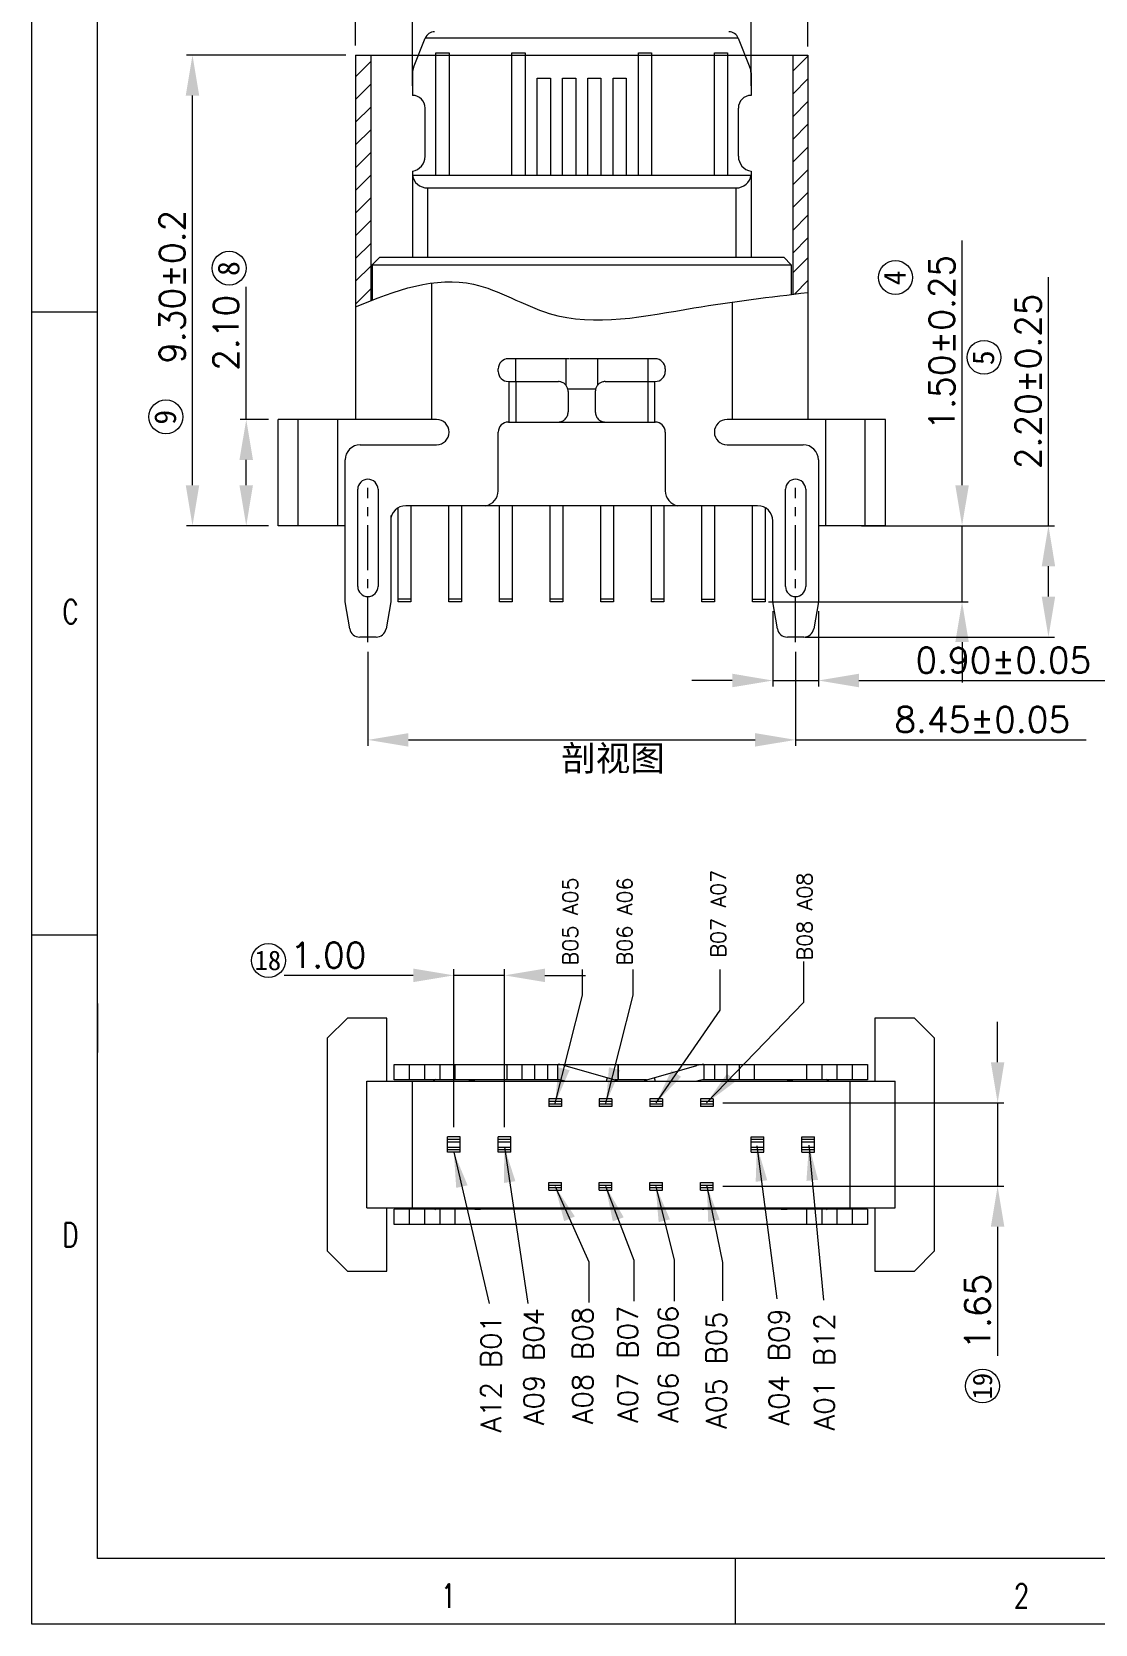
# Model space of a CAD drawing. Extents: x 2504 to 2659, y 706 to 763.
# Drawn here: x 2503.77 to 2524.78, y 706.23 to 737.69 of the extents above; entities that cross this region are included whole.
import ezdxf
from ezdxf.enums import TextEntityAlignment as Align

# ---------------------------------------------------------------- set-up
doc = ezdxf.new("R2010")
doc.units = 0
doc.header["$MEASUREMENT"] = 0
doc.linetypes.add('CENTER', pattern=[50.8, 31.75, -6.35, 6.35, -6.35])
doc.layers.get('0').update_dxf_attribs({"linetype": 'CONTINUOUS', "lineweight": 20})
doc.layers.get('Defpoints').update_dxf_attribs({"linetype": 'CONTINUOUS'})
doc.layers.add('HANBO', color=7, linetype='CONTINUOUS', lineweight=9)
doc.styles.add('ROMANS', font='ROMANS.SHX', dxfattribs={"bigfont": 'gbcbig.shx'})
doc.styles.get("Standard").update_dxf_attribs({"font": 'simplex.shx', "bigfont": 'gbcbig.shx'})
doc.styles.add('style2', font='')
doc.styles.get('style2').set_extended_font_data('SimSun')
doc.dimstyles.new('汉博电子', dxfattribs={"dimtxt": 0.5, "dimasz": 0.8, "dimexe": 0.12, "dimexo": 0.19, "dimgap": 0.15, "dimtad": 1, "dimzin": 1, "dimdsep": 46, "dimtxsty": 'ROMANS', "dimcen": 2.13, "dimclrd": 3, "dimclre": 3, "dimclrt": 2, "dimazin": 2, "dimtfac": 1, "dimtmove": 0, "dimatfit": 3, "dimfxl": 1, "dimlwd": 13, "dimlwe": 13, "dimarcsym": 0})

# ---------------------------------------------------------------- blocks, each defined once
blk = doc.blocks.new('*D1031')
at = {"color": 3, "lineweight": 13, "transparency": 16777216}
for p, q in [((2508.008, 730.034), (2508.008, 732.658)), ((2508.447, 730.034), (2507.888, 730.034)), ((2508.008, 728.734), (2508.008, 729.234)), ((2508.447, 727.934), (2507.888, 727.934))]:
    blk.add_line(p, q, dxfattribs=at)
at = {"color": 3, "transparency": 16777216}
for points in [[(2507.874, 729.234), (2508.141, 729.234), (2508.008, 730.034)], [(2507.874, 728.734), (2508.141, 728.734), (2508.008, 727.934)]]:
    blk.add_solid(points, dxfattribs=at)
at = {"layer": 'Defpoints', "color": 0, "transparency": 16777216}
for p in [(2508.008, 730.034), (2508.637, 730.034), (2508.637, 727.934)]:
    blk.add_point(p, dxfattribs=at)
at = {"color": 2, "transparency": 16777216, "insert": (2507.608, 731.746), "char_height": 0.5, "attachment_point": 5, "rotation": 90, "style": 'ROMANS'}
blk.add_mtext('2.10', dxfattribs=at)
blk = doc.blocks.new('*D1025')
at = {"color": 3, "lineweight": 13, "transparency": 16777216}
for p, q in [((2510.412, 725.444), (2510.412, 723.583)), ((2518.862, 725.444), (2518.862, 723.583)), ((2511.212, 723.703), (2518.062, 723.703)), ((2518.862, 723.703), (2524.605, 723.703))]:
    blk.add_line(p, q, dxfattribs=at)
at = {"color": 3, "transparency": 16777216}
for points in [[(2511.212, 723.836), (2511.212, 723.57), (2510.412, 723.703)], [(2518.062, 723.836), (2518.062, 723.57), (2518.862, 723.703)]]:
    blk.add_solid(points, dxfattribs=at)
at = {"layer": 'Defpoints', "color": 0, "transparency": 16777216}
for p in [(2510.412, 725.634), (2518.862, 725.634), (2518.862, 723.703)]:
    blk.add_point(p, dxfattribs=at)
at = {"color": 2, "transparency": 16777216, "insert": (2522.55, 724.103), "char_height": 0.5, "attachment_point": 5, "style": 'ROMANS'}
blk.add_mtext('8.45±0.05', dxfattribs=at)
blk = doc.blocks.new('*D1026')
at = {"color": 3, "lineweight": 13, "transparency": 16777216}
for p, q in [((2518.412, 726.244), (2518.412, 724.756)), ((2519.312, 726.244), (2519.312, 724.756)), ((2517.612, 724.876), (2516.812, 724.876)), ((2518.412, 724.876), (2519.312, 724.876)), ((2520.112, 724.876), (2525.021, 724.876))]:
    blk.add_line(p, q, dxfattribs=at)
at = {"color": 3, "transparency": 16777216}
for points in [[(2517.612, 725.01), (2517.612, 724.743), (2518.412, 724.876)], [(2520.112, 725.01), (2520.112, 724.743), (2519.312, 724.876)]]:
    blk.add_solid(points, dxfattribs=at)
at = {"layer": 'Defpoints', "color": 0, "transparency": 16777216}
for p in [(2518.412, 726.434), (2519.312, 726.434), (2519.312, 724.876)]:
    blk.add_point(p, dxfattribs=at)
at = {"color": 2, "transparency": 16777216, "insert": (2522.967, 725.276), "char_height": 0.5, "attachment_point": 5, "style": 'ROMANS'}
blk.add_mtext('0.90±0.05', dxfattribs=at)
blk = doc.blocks.new('*D1032')
at = {"color": 3, "lineweight": 13, "transparency": 16777216}
for p, q in [((2523.858, 727.934), (2523.858, 732.843)), ((2520.827, 727.934), (2523.978, 727.934)), ((2523.858, 726.534), (2523.858, 727.134)), ((2519.052, 725.734), (2523.978, 725.734))]:
    blk.add_line(p, q, dxfattribs=at)
at = {"color": 3, "transparency": 16777216}
for points in [[(2523.725, 727.134), (2523.991, 727.134), (2523.858, 727.934)], [(2523.725, 726.534), (2523.991, 726.534), (2523.858, 725.734)]]:
    blk.add_solid(points, dxfattribs=at)
at = {"layer": 'Defpoints', "color": 0, "transparency": 16777216}
for p in [(2520.637, 727.934), (2523.858, 727.934), (2518.862, 725.734)]:
    blk.add_point(p, dxfattribs=at)
at = {"color": 2, "transparency": 16777216, "insert": (2523.458, 730.789), "char_height": 0.5, "attachment_point": 5, "rotation": 90, "style": 'ROMANS'}
blk.add_mtext('2.20±0.25', dxfattribs=at)
blk = doc.blocks.new('*D1033')
at = {"color": 3, "lineweight": 13, "transparency": 16777216}
for p, q in [((2522.151, 728.734), (2522.151, 733.572)), ((2520.164, 727.934), (2522.271, 727.934)), ((2522.151, 726.434), (2522.151, 727.934)), ((2518.327, 726.434), (2522.271, 726.434)), ((2522.151, 725.634), (2522.151, 724.834))]:
    blk.add_line(p, q, dxfattribs=at)
at = {"color": 3, "transparency": 16777216}
for points in [[(2522.018, 728.734), (2522.285, 728.734), (2522.151, 727.934)], [(2522.018, 725.634), (2522.285, 725.634), (2522.151, 726.434)]]:
    blk.add_solid(points, dxfattribs=at)
at = {"layer": 'Defpoints', "color": 0, "transparency": 16777216}
for p in [(2519.974, 727.934), (2522.151, 727.934), (2518.137, 726.434)]:
    blk.add_point(p, dxfattribs=at)
at = {"color": 2, "transparency": 16777216, "insert": (2521.751, 731.553), "char_height": 0.5, "attachment_point": 5, "rotation": 90, "style": 'ROMANS'}
blk.add_mtext('1.50±0.25', dxfattribs=at)
blk = doc.blocks.new('*D1034')
at = {"color": 3, "lineweight": 13, "transparency": 16777216}
for p, q in [((2511.292, 736.629), (2511.292, 738.485)), ((2517.982, 736.629), (2517.982, 738.485)), ((2512.092, 738.365), (2517.182, 738.365))]:
    blk.add_line(p, q, dxfattribs=at)
at = {"color": 3, "transparency": 16777216}
for points in [[(2512.092, 738.498), (2512.092, 738.231), (2511.292, 738.365)], [(2517.182, 738.498), (2517.182, 738.231), (2517.982, 738.365)]]:
    blk.add_solid(points, dxfattribs=at)
at = {"layer": 'Defpoints', "color": 0, "transparency": 16777216}
for p in [(2517.982, 738.365), (2511.292, 736.439), (2517.982, 736.439)]:
    blk.add_point(p, dxfattribs=at)
at = {"color": 2, "transparency": 16777216, "insert": (2514.719, 738.765), "char_height": 0.5, "attachment_point": 5, "style": 'ROMANS'}
blk.add_mtext('6.69', dxfattribs=at)
blk = doc.blocks.new('*D1027')
at = {"color": 3, "lineweight": 13, "transparency": 16777216}
for p, q in [((2509.977, 737.234), (2506.826, 737.234)), ((2506.946, 728.734), (2506.946, 736.434)), ((2508.447, 727.934), (2506.826, 727.934))]:
    blk.add_line(p, q, dxfattribs=at)
at = {"color": 3, "transparency": 16777216}
for points in [[(2506.813, 736.434), (2507.079, 736.434), (2506.946, 737.234)], [(2506.813, 728.734), (2507.079, 728.734), (2506.946, 727.934)]]:
    blk.add_solid(points, dxfattribs=at)
at = {"layer": 'Defpoints', "color": 0, "transparency": 16777216}
for p in [(2506.946, 737.234), (2510.167, 737.234), (2508.637, 727.934)]:
    blk.add_point(p, dxfattribs=at)
at = {"color": 2, "transparency": 16777216, "insert": (2506.546, 732.656), "char_height": 0.5, "attachment_point": 5, "rotation": 90, "style": 'ROMANS'}
blk.add_mtext('9.30±0.2', dxfattribs=at)
blk = doc.blocks.new('*D1035')
at = {"color": 3, "lineweight": 13, "transparency": 16777216}
for p, q in [((2510.167, 737.424), (2510.167, 739.626)), ((2510.967, 739.506), (2518.307, 739.506)), ((2519.107, 737.404), (2519.107, 739.626))]:
    blk.add_line(p, q, dxfattribs=at)
at = {"color": 3, "transparency": 16777216}
for points in [[(2510.967, 739.64), (2510.967, 739.373), (2510.167, 739.506)], [(2518.307, 739.64), (2518.307, 739.373), (2519.107, 739.506)]]:
    blk.add_solid(points, dxfattribs=at)
at = {"layer": 'Defpoints', "color": 0, "transparency": 16777216}
for p in [(2519.107, 739.506), (2510.167, 737.234), (2519.107, 737.214)]:
    blk.add_point(p, dxfattribs=at)
at = {"color": 2, "transparency": 16777216, "insert": (2514.637, 739.906), "char_height": 0.5, "attachment_point": 5, "style": 'ROMANS'}
blk.add_mtext('8.94', dxfattribs=at)
blk = doc.blocks.new('*D1036')
at = {"color": 3, "lineweight": 13, "transparency": 16777216}
for p, q in [((2511.309, 719.05), (2508.756, 719.05)), ((2512.109, 716.047), (2512.109, 719.17)), ((2513.109, 719.05), (2512.109, 719.05)), ((2513.109, 716.047), (2513.109, 719.17)), ((2513.909, 719.05), (2514.709, 719.05))]:
    blk.add_line(p, q, dxfattribs=at)
at = {"color": 3, "transparency": 16777216}
for points in [[(2511.309, 719.183), (2511.309, 718.917), (2512.109, 719.05)], [(2513.909, 719.183), (2513.909, 718.917), (2513.109, 719.05)]]:
    blk.add_solid(points, dxfattribs=at)
at = {"layer": 'Defpoints', "color": 0, "transparency": 16777216}
for p in [(2513.109, 719.05), (2512.109, 715.857), (2513.109, 715.857)]:
    blk.add_point(p, dxfattribs=at)
at = {"color": 2, "transparency": 16777216, "insert": (2509.632, 719.45), "char_height": 0.5, "attachment_point": 5, "style": 'ROMANS'}
blk.add_mtext('1.00', dxfattribs=at)
blk = doc.blocks.new('*D1037')
at = {"color": 3, "lineweight": 13, "transparency": 16777216}
for p, q in [((2522.854, 717.332), (2522.854, 718.132)), ((2517.424, 716.532), (2522.974, 716.532)), ((2522.854, 716.532), (2522.854, 714.882)), ((2517.424, 714.882), (2522.974, 714.882)), ((2522.854, 714.082), (2522.854, 711.529))]:
    blk.add_line(p, q, dxfattribs=at)
at = {"color": 3, "transparency": 16777216}
for points in [[(2522.721, 717.332), (2522.987, 717.332), (2522.854, 716.532)], [(2522.721, 714.082), (2522.987, 714.082), (2522.854, 714.882)]]:
    blk.add_solid(points, dxfattribs=at)
at = {"layer": 'Defpoints', "color": 0, "transparency": 16777216}
for p in [(2517.234, 716.532), (2517.234, 714.882), (2522.854, 714.882)]:
    blk.add_point(p, dxfattribs=at)
at = {"color": 2, "transparency": 16777216, "insert": (2522.454, 712.405), "char_height": 0.5, "attachment_point": 5, "rotation": 90, "style": 'ROMANS'}
blk.add_mtext('1.65', dxfattribs=at)

msp = doc.modelspace()

# ---------------------------------------------------------------- linework, layer by layer
at = {"color": 7, "linetype": 'Continuous'}
for p, q in [((2511.313, 736.992), (2511.544, 737.568)), ((2511.546, 737.575), (2517.727, 737.575)), ((2514.382, 737.575), (2514.392, 737.575)), ((2517.73, 737.568), (2517.96, 736.992)), ((2510.167, 737.234), (2510.167, 730.034)), ((2510.467, 737.234), (2510.467, 732.382)), ((2511.757, 734.859), (2511.757, 737.28)), ((2511.757, 737.28), (2512.017, 737.28)), ((2512.017, 737.28), (2512.017, 734.859)), ((2513.257, 734.859), (2513.257, 737.28)), ((2513.257, 737.28), (2513.517, 737.28)), ((2513.517, 737.28), (2513.517, 734.859)), ((2515.757, 734.859), (2515.757, 737.28)), ((2515.757, 737.28), (2516.017, 737.28)), ((2516.017, 737.28), (2516.017, 734.859)), ((2517.257, 734.859), (2517.257, 737.28)), ((2517.257, 737.28), (2517.517, 737.28)), ((2517.517, 737.28), (2517.517, 734.859)), ((2518.807, 737.234), (2518.807, 732.508)), ((2519.107, 737.234), (2519.107, 730.034)), ((2511.292, 736.881), (2511.292, 736.439)), ((2513.757, 734.859), (2513.757, 736.78)), ((2513.757, 736.78), (2514.017, 736.78)), ((2514.017, 736.78), (2514.017, 734.859)), ((2514.257, 734.859), (2514.257, 736.78)), ((2514.257, 736.78), (2514.517, 736.78)), ((2514.382, 736.78), (2514.392, 736.78)), ((2514.517, 736.78), (2514.517, 734.859)), ((2514.757, 734.859), (2514.757, 736.78)), ((2514.757, 736.78), (2515.017, 736.78)), ((2515.017, 736.78), (2515.017, 734.859)), ((2515.257, 734.859), (2515.257, 736.78)), ((2515.257, 736.78), (2515.517, 736.78)), ((2515.517, 736.78), (2515.517, 734.859)), ((2517.982, 736.881), (2517.982, 736.439)), ((2511.542, 735.235), (2511.542, 736.189)), ((2517.732, 735.235), (2517.732, 736.189)), ((2514.757, 735.526), (2514.757, 735.538)), ((2511.292, 734.939), (2511.292, 733.239)), ((2511.293, 734.859), (2517.981, 734.859)), ((2515.133, 734.859), (2515.143, 734.859)), ((2517.982, 734.939), (2517.982, 733.239)), ((2511.592, 734.609), (2511.592, 733.239)), ((2511.592, 734.609), (2517.682, 734.609)), ((2515.133, 734.609), (2515.143, 734.609)), ((2517.682, 734.609), (2517.682, 733.239)), ((2510.647, 733.239), (2510.497, 733.089)), ((2510.647, 733.239), (2518.627, 733.239)), ((2518.627, 733.239), (2518.777, 733.089)), ((2510.497, 733.089), (2518.777, 733.089)), ((2511.667, 732.729), (2511.667, 730.034)), ((2517.607, 732.354), (2517.607, 730.034)), ((2514.382, 731.234), (2513.187, 731.234)), ((2513.331, 731.234), (2513.331, 730.784)), ((2514.322, 731.234), (2514.322, 730.711)), ((2516.087, 731.234), (2514.392, 731.234)), ((2514.951, 731.234), (2514.951, 730.711)), ((2515.942, 731.234), (2515.942, 730.784)), ((2512.987, 730.984), (2512.987, 731.034)), ((2516.287, 731.034), (2516.287, 730.984)), ((2513.187, 730.784), (2514.176, 730.784)), ((2513.198, 730.784), (2513.198, 729.984)), ((2513.334, 730.784), (2513.334, 729.984)), ((2514.913, 730.634), (2514.361, 730.634)), ((2515.098, 730.784), (2516.087, 730.784)), ((2515.94, 730.784), (2515.94, 729.984)), ((2516.076, 730.784), (2516.076, 729.984)), ((2514.368, 730.584), (2514.368, 730.184)), ((2514.905, 730.584), (2514.905, 730.184)), ((2508.637, 727.934), (2508.637, 730.034)), ((2511.667, 730.034), (2508.637, 730.034)), ((2509.037, 727.934), (2509.037, 730.034)), ((2509.817, 727.934), (2509.817, 730.034)), ((2511.767, 730.034), (2510.167, 730.034)), ((2513.187, 729.984), (2516.087, 729.984)), ((2517.607, 730.034), (2517.507, 730.034)), ((2520.637, 730.034), (2517.607, 730.034)), ((2519.457, 727.934), (2519.457, 730.034)), ((2520.237, 727.934), (2520.237, 730.034)), ((2520.637, 727.934), (2520.637, 730.034)), ((2512.987, 728.626), (2512.987, 729.784)), ((2516.287, 729.784), (2516.287, 728.626)), ((2510.262, 729.534), (2511.767, 729.534)), ((2517.507, 729.534), (2519.012, 729.534)), ((2509.962, 726.434), (2509.962, 729.234)), ((2519.312, 729.234), (2519.312, 726.434)), ((2511.012, 726.434), (2511.012, 728.29)), ((2512.262, 728.33), (2511.162, 728.33)), ((2511.262, 728.33), (2511.262, 726.434)), ((2512.012, 726.434), (2512.012, 728.33)), ((2513.262, 728.33), (2512.262, 728.33)), ((2512.262, 728.33), (2512.262, 726.434)), ((2513.012, 726.434), (2513.012, 728.33)), ((2514.262, 728.33), (2513.262, 728.33)), ((2513.262, 728.33), (2513.262, 726.434)), ((2514.012, 726.434), (2514.012, 728.33)), ((2515.262, 728.33), (2514.262, 728.33)), ((2514.262, 728.33), (2514.262, 726.434)), ((2515.012, 726.434), (2515.012, 728.33)), ((2516.262, 728.33), (2515.262, 728.33)), ((2515.262, 728.33), (2515.262, 726.434)), ((2516.012, 726.434), (2516.012, 728.33)), ((2517.012, 728.33), (2516.262, 728.33)), ((2516.262, 728.33), (2516.262, 726.434)), ((2518.112, 728.33), (2517.012, 728.33)), ((2517.012, 726.434), (2517.012, 728.33)), ((2517.262, 728.33), (2517.262, 726.434)), ((2518.012, 726.434), (2518.012, 728.33)), ((2518.262, 728.29), (2518.262, 726.434)), ((2509.962, 727.934), (2508.637, 727.934)), ((2510.862, 728.03), (2510.862, 726.434)), ((2518.412, 726.434), (2518.412, 728.03)), ((2520.637, 727.934), (2519.312, 727.934)), ((2511.262, 726.484), (2511.012, 726.484)), ((2511.262, 726.434), (2511.012, 726.434)), ((2512.262, 726.484), (2512.012, 726.484)), ((2512.262, 726.434), (2512.012, 726.434)), ((2513.262, 726.484), (2513.012, 726.484)), ((2513.262, 726.434), (2513.012, 726.434)), ((2514.262, 726.484), (2514.012, 726.484)), ((2514.262, 726.434), (2514.012, 726.434)), ((2515.262, 726.484), (2515.012, 726.484)), ((2515.262, 726.434), (2515.012, 726.434)), ((2516.262, 726.484), (2516.012, 726.484)), ((2516.262, 726.434), (2516.012, 726.434)), ((2517.012, 726.484), (2517.262, 726.484)), ((2517.262, 726.434), (2517.012, 726.434)), ((2518.012, 726.484), (2518.262, 726.484)), ((2518.262, 726.434), (2518.012, 726.434)), ((2510.562, 725.734), (2510.262, 725.734)), ((2519.012, 725.734), (2518.712, 725.734)), ((2510.009, 718.207), (2509.609, 717.807)), ((2510.789, 718.207), (2510.009, 718.207)), ((2510.789, 716.957), (2510.789, 718.207)), ((2520.429, 718.207), (2520.429, 716.957)), ((2521.209, 718.207), (2520.429, 718.207)), ((2521.609, 717.807), (2521.209, 718.207)), ((2509.609, 717.807), (2509.609, 713.607)), ((2521.609, 713.607), (2521.609, 717.807)), ((2510.934, 716.987), (2510.934, 717.287)), ((2510.934, 717.287), (2515.363, 717.287)), ((2511.234, 716.987), (2511.234, 717.287)), ((2511.534, 716.987), (2511.534, 717.287)), ((2511.834, 717.287), (2511.834, 716.987)), ((2512.134, 716.987), (2512.134, 717.287)), ((2513.166, 716.987), (2513.166, 717.287)), ((2513.462, 716.987), (2513.462, 717.287)), ((2513.709, 716.987), (2513.709, 717.287)), ((2513.959, 717.287), (2513.959, 716.987)), ((2514.159, 717.287), (2514.159, 716.987)), ((2514.305, 717.268), (2515.34, 716.975)), ((2515.354, 716.987), (2515.354, 717.287)), ((2515.364, 716.987), (2515.364, 717.287)), ((2515.364, 717.287), (2520.284, 717.287)), ((2515.877, 716.975), (2516.912, 717.268)), ((2517.059, 716.987), (2517.059, 717.287)), ((2517.259, 717.287), (2517.259, 716.987)), ((2517.509, 716.987), (2517.509, 717.287)), ((2517.755, 716.987), (2517.755, 717.287)), ((2518.052, 716.987), (2518.052, 717.287)), ((2519.084, 716.987), (2519.084, 717.287)), ((2519.384, 716.987), (2519.384, 717.287)), ((2519.684, 716.987), (2519.684, 717.287)), ((2519.984, 716.987), (2519.984, 717.287)), ((2520.284, 717.287), (2520.284, 716.987)), ((2510.389, 714.457), (2510.389, 716.957)), ((2510.389, 716.957), (2520.829, 716.957)), ((2514.169, 716.987), (2510.934, 716.987)), ((2511.284, 716.957), (2511.284, 714.457)), ((2514.303, 716.957), (2514.224, 716.979)), ((2515.127, 716.957), (2515.148, 717.03)), ((2515.363, 716.987), (2515.3, 716.987)), ((2515.335, 716.957), (2515.34, 716.975)), ((2515.917, 716.987), (2515.364, 716.987)), ((2515.877, 716.975), (2515.882, 716.957)), ((2516.07, 717.03), (2516.09, 716.957)), ((2516.993, 716.979), (2516.914, 716.957)), ((2520.284, 716.987), (2517.048, 716.987)), ((2519.934, 716.957), (2519.934, 714.457)), ((2520.829, 714.457), (2520.829, 716.957)), ((2513.984, 716.607), (2513.984, 716.457)), ((2514.234, 716.607), (2513.984, 716.607)), ((2514.234, 716.557), (2513.984, 716.557)), ((2514.234, 716.507), (2513.984, 716.507)), ((2514.234, 716.457), (2513.984, 716.457)), ((2514.234, 716.607), (2514.234, 716.457)), ((2514.984, 716.607), (2514.984, 716.457)), ((2515.234, 716.607), (2514.984, 716.607)), ((2515.234, 716.557), (2514.984, 716.557)), ((2515.234, 716.507), (2514.984, 716.507)), ((2515.234, 716.457), (2514.984, 716.457)), ((2515.234, 716.607), (2515.234, 716.457)), ((2515.984, 716.607), (2515.984, 716.457)), ((2516.234, 716.607), (2515.984, 716.607)), ((2516.234, 716.557), (2515.984, 716.557)), ((2516.234, 716.507), (2515.984, 716.507)), ((2516.234, 716.457), (2515.984, 716.457)), ((2516.234, 716.607), (2516.234, 716.457)), ((2516.984, 716.607), (2516.984, 716.457)), ((2517.234, 716.607), (2516.984, 716.607)), ((2517.234, 716.557), (2516.984, 716.557)), ((2517.234, 716.507), (2516.984, 716.507)), ((2517.234, 716.457), (2516.984, 716.457)), ((2517.234, 716.607), (2517.234, 716.457)), ((2511.984, 715.557), (2511.984, 715.857)), ((2512.234, 715.857), (2511.984, 715.857)), ((2512.234, 715.557), (2512.234, 715.857)), ((2512.984, 715.557), (2512.984, 715.857)), ((2513.234, 715.857), (2512.984, 715.857)), ((2513.234, 715.557), (2513.234, 715.857)), ((2517.984, 715.557), (2517.984, 715.857)), ((2517.984, 715.857), (2518.234, 715.857)), ((2518.234, 715.557), (2518.234, 715.857)), ((2518.984, 715.557), (2518.984, 715.857)), ((2518.984, 715.857), (2519.234, 715.857)), ((2519.234, 715.557), (2519.234, 715.857)), ((2512.234, 715.807), (2511.984, 715.807)), ((2512.234, 715.757), (2511.984, 715.757)), ((2511.984, 715.657), (2512.234, 715.657)), ((2511.984, 715.607), (2512.234, 715.607)), ((2512.234, 715.557), (2511.984, 715.557)), ((2513.234, 715.807), (2512.984, 715.807)), ((2513.234, 715.757), (2512.984, 715.757)), ((2512.984, 715.657), (2513.234, 715.657)), ((2512.984, 715.607), (2513.234, 715.607)), ((2513.234, 715.557), (2512.984, 715.557)), ((2518.234, 715.807), (2517.984, 715.807)), ((2518.234, 715.757), (2517.984, 715.757)), ((2517.984, 715.657), (2518.234, 715.657)), ((2517.984, 715.607), (2518.234, 715.607)), ((2517.984, 715.557), (2518.234, 715.557)), ((2519.234, 715.807), (2518.984, 715.807)), ((2519.234, 715.757), (2518.984, 715.757)), ((2518.984, 715.657), (2519.234, 715.657)), ((2518.984, 715.607), (2519.234, 715.607)), ((2518.984, 715.557), (2519.234, 715.557)), ((2513.984, 714.807), (2513.984, 714.957)), ((2513.984, 714.957), (2514.234, 714.957)), ((2513.984, 714.907), (2514.234, 714.907)), ((2514.234, 714.807), (2514.234, 714.957)), ((2514.984, 714.807), (2514.984, 714.957)), ((2514.984, 714.957), (2515.234, 714.957)), ((2514.984, 714.907), (2515.234, 714.907)), ((2515.234, 714.807), (2515.234, 714.957)), ((2515.984, 714.807), (2515.984, 714.957)), ((2515.984, 714.957), (2516.234, 714.957)), ((2515.984, 714.907), (2516.234, 714.907)), ((2516.234, 714.807), (2516.234, 714.957)), ((2516.984, 714.807), (2516.984, 714.957)), ((2516.984, 714.957), (2517.234, 714.957)), ((2516.984, 714.907), (2517.234, 714.907)), ((2517.234, 714.807), (2517.234, 714.957)), ((2513.984, 714.857), (2514.234, 714.857)), ((2513.984, 714.807), (2514.234, 714.807)), ((2514.984, 714.857), (2515.234, 714.857)), ((2514.984, 714.807), (2515.234, 714.807)), ((2515.984, 714.857), (2516.234, 714.857)), ((2515.984, 714.807), (2516.234, 714.807)), ((2516.984, 714.857), (2517.234, 714.857)), ((2516.984, 714.807), (2517.234, 714.807)), ((2510.389, 714.457), (2520.829, 714.457)), ((2510.789, 713.207), (2510.789, 714.457)), ((2510.934, 714.127), (2510.934, 714.427)), ((2520.284, 714.427), (2510.934, 714.427)), ((2511.234, 714.127), (2511.234, 714.427)), ((2511.534, 714.127), (2511.534, 714.427)), ((2511.834, 714.427), (2511.834, 714.127)), ((2512.134, 714.127), (2512.134, 714.427)), ((2514.224, 714.434), (2514.303, 714.457)), ((2515.136, 714.427), (2515.127, 714.457)), ((2515.34, 714.438), (2515.3, 714.427)), ((2515.34, 714.438), (2515.335, 714.457)), ((2515.882, 714.457), (2515.877, 714.438)), ((2515.917, 714.427), (2515.877, 714.438)), ((2516.09, 714.457), (2516.082, 714.427)), ((2516.914, 714.457), (2516.993, 714.434)), ((2519.084, 714.127), (2519.084, 714.427)), ((2519.384, 714.127), (2519.384, 714.427)), ((2519.684, 714.127), (2519.684, 714.427)), ((2519.984, 714.127), (2519.984, 714.427)), ((2520.284, 714.427), (2520.284, 714.127)), ((2520.429, 714.457), (2520.429, 713.207)), ((2520.284, 714.127), (2510.934, 714.127)), ((2509.609, 713.607), (2510.009, 713.207)), ((2521.209, 713.207), (2521.609, 713.607)), ((2510.009, 713.207), (2510.789, 713.207)), ((2520.429, 713.207), (2521.209, 713.207))]:
    msp.add_line(p, q, dxfattribs=at)
at = {"color": 8, "linetype": 'Continuous'}
msp.add_line((2510.167, 737.234), (2519.107, 737.234), dxfattribs=at)
at = {"color": 2}
for p, q in [((2518.807, 736.914), (2519.107, 737.214)), ((2510.167, 736.806), (2510.467, 737.106)), ((2510.167, 736.357), (2510.467, 736.657)), ((2518.807, 736.465), (2519.107, 736.765)), ((2518.807, 736.016), (2519.107, 736.316)), ((2510.167, 735.908), (2510.467, 736.208)), ((2510.167, 735.459), (2510.467, 735.759)), ((2518.807, 735.567), (2519.107, 735.867)), ((2518.807, 735.118), (2519.107, 735.418)), ((2510.167, 735.01), (2510.467, 735.31)), ((2510.167, 734.561), (2510.467, 734.861)), ((2518.807, 734.669), (2519.107, 734.969)), ((2510.167, 734.112), (2510.467, 734.412)), ((2518.807, 734.22), (2519.107, 734.52)), ((2518.807, 733.771), (2519.107, 734.071)), ((2510.167, 733.663), (2510.467, 733.963)), ((2510.167, 733.214), (2510.467, 733.514)), ((2518.807, 733.322), (2519.107, 733.622)), ((2518.807, 732.929), (2519.107, 733.229)), ((2510.167, 732.765), (2510.467, 733.065)), ((2510.167, 732.316), (2510.467, 732.616)), ((2518.839, 732.512), (2519.107, 732.78))]:
    msp.add_line(p, q, dxfattribs=at)
for p, q in [((2510.497, 733.089), (2510.497, 732.394)), ((2518.777, 733.089), (2518.777, 732.504))]:
    msp.add_line(p, q)
at = {"color": 7, "linetype": 'Continuous', "lineweight": 15}
for p, q in [((2510.212, 726.734), (2510.212, 728.654)), ((2510.612, 728.654), (2510.612, 726.734)), ((2518.662, 726.734), (2518.662, 728.654)), ((2519.062, 728.654), (2519.062, 726.734)), ((2510.862, 728.134), (2510.862, 726.434)), ((2519.312, 728.134), (2519.312, 726.434)), ((2510.053, 725.9), (2509.962, 726.434)), ((2510.862, 726.434), (2510.77, 725.9)), ((2518.503, 725.9), (2518.412, 726.434)), ((2519.312, 726.434), (2519.22, 725.9)), ((2510.573, 725.734), (2510.25, 725.734)), ((2519.023, 725.734), (2518.7, 725.734))]:
    msp.add_line(p, q, dxfattribs=at)
at = {"color": 240, "linetype": 'CENTER', "ltscale": 0.027989}
for p, q in [((2510.412, 725.634), (2510.412, 728.684)), ((2518.862, 725.634), (2518.862, 728.684))]:
    msp.add_line(p, q, dxfattribs=at)
at = {"color": 7, "linetype": 'Continuous'}
for centre, radius, start, end in [((2511.729, 737.494), 0.2, 90, 158.1986), ((2517.544, 737.494), 0.2, 21.8014, 90), ((2511.592, 736.88), 0.3, 158.1986, 180), ((2517.682, 736.88), 0.3, 0, 21.8014), ((2511.292, 736.189), 0.25, 0, 90), ((2517.982, 736.189), 0.25, 90, 180), ((2511.242, 735.235), 0.3, 279.5941, 0), ((2518.032, 735.235), 0.3, 180, 260.4059), ((2513.187, 731.034), 0.2, 90, 180), ((2516.087, 731.034), 0.2, 0, 90), ((2513.187, 730.984), 0.2, 180, 270), ((2516.087, 730.984), 0.2, 270, 0), ((2514.16, 730.584), 0.209, 0.0398, 14.0194), ((2515.114, 730.584), 0.209, 165.9806, 179.9602), ((2511.767, 729.784), 0.25, 270, 90), ((2513.187, 729.784), 0.2, 90, 180), ((2516.087, 729.784), 0.2, 0, 90), ((2517.507, 729.784), 0.25, 90, 270), ((2510.262, 729.234), 0.3, 90, 180), ((2519.012, 729.234), 0.3, 0, 90), ((2512.687, 728.626), 0.3, 279.5941, 360), ((2516.587, 728.626), 0.3, 180, 260.4059), ((2511.162, 728.03), 0.3, 90, 180), ((2518.112, 728.03), 0.3, 0, 90), ((2514.169, 716.787), 0.5, 74.2183, 90), ((2517.048, 716.787), 0.5, 90, 105.7817), ((2512.639, 715.787), 1.5, 126.6204, 128.7189), ((2512.639, 715.787), 1.2, 90, 101.0476), ((2514.169, 716.787), 0.2, 74.2183, 90), ((2517.048, 716.787), 0.2, 90, 105.7817), ((2518.579, 715.787), 1.2, 78.9524, 90), ((2518.579, 715.787), 1.5, 51.2811, 53.3796), ((2512.639, 715.627), 1.5, 231.2811, 233.3796), ((2512.639, 715.627), 1.2, 258.9524, 270), ((2517.048, 714.627), 0.2, 254.2183, 270), ((2518.579, 715.627), 1.2, 270, 281.0476), ((2518.579, 715.627), 1.5, 306.6204, 308.7189)]:
    msp.add_arc(centre, radius, start, end, dxfattribs=at)
at = {"color": 7, "linetype": 'Continuous', "lineweight": 15}
for centre, start, end in [((2510.412, 728.654), 0, 180), ((2518.862, 728.654), 0, 180), ((2510.412, 726.734), 180, 0), ((2518.862, 726.734), 180, 0), ((2510.25, 725.934), 189.7276, 270), ((2510.573, 725.934), 270, 350.2724), ((2518.7, 725.934), 189.7276, 270), ((2519.023, 725.934), 270, 350.2724)]:
    msp.add_arc(centre, 0.2, start, end, dxfattribs=at)
at = {"color": 7, "linetype": 'Continuous'}
for centre, start_param, end_param in [((2511.592, 734.882), -3.058163, -1.570796), ((2517.682, 734.882), -1.570796, -0.08343)]:
    msp.add_ellipse(centre, major_axis=(0.3, 0), ratio=0.909091, start_param=start_param, end_param=end_param, dxfattribs=at)
msp.add_open_spline([(2510.167, 732.259), (2510.961, 732.591), (2512.279, 733.061), (2514.35, 731.731), (2516.68, 732.254), (2518.362, 732.455), (2519.107, 732.544)], degree=3, knots=[0.30341, 0.30341, 0.30341, 0.30341, 2.697852, 4.298878, 7.160646, 9.433905, 9.433905, 9.433905, 9.433905])
for points, knots in [([(2514.362, 730.634), (2514.357, 730.655), (2514.34, 730.696), (2514.296, 730.745), (2514.24, 730.776), (2514.197, 730.784), (2514.176, 730.784)], [0, 0, 0, 0, 0.254181, 0.505446, 0.753677, 1, 1, 1, 1]), ([(2515.098, 730.784), (2515.077, 730.784), (2515.034, 730.776), (2514.977, 730.745), (2514.934, 730.696), (2514.917, 730.655), (2514.911, 730.634)], [0, 0, 0, 0, 0.246323, 0.494554, 0.745819, 1, 1, 1, 1]), ([(2514.176, 729.984), (2514.201, 729.984), (2514.252, 729.994), (2514.316, 730.039), (2514.358, 730.106), (2514.368, 730.158), (2514.368, 730.184)], [0, 0, 0, 0, 0.245578, 0.493727, 0.745548, 1, 1, 1, 1]), ([(2514.905, 730.184), (2514.905, 730.158), (2514.915, 730.106), (2514.958, 730.039), (2515.022, 729.994), (2515.073, 729.984), (2515.098, 729.984)], [0, 0, 0, 0, 0.254452, 0.506273, 0.754422, 1, 1, 1, 1])]:
    msp.add_open_spline(points, degree=3, knots=knots, dxfattribs=at)
at = {"layer": 'HANBO'}
for p, q in [((2505.068, 732.156), (2503.772, 732.156)), ((2505.068, 719.841), (2503.772, 719.841)), ((2505.068, 718.491), (2505.068, 717.528)), ((2517.666, 707.526), (2517.666, 706.23))]:
    msp.add_line(p, q, dxfattribs=at)
at = {"layer": 'HANBO', "linetype": 'Continuous', "lineweight": 0}
for points in [[(2503.772, 758.082), (2576.844, 758.082), (2576.844, 706.23), (2503.772, 706.23)], [(2505.068, 756.786), (2575.548, 756.786), (2575.55, 707.526), (2505.068, 707.526)]]:
    msp.add_lwpolyline(points, close=True, dxfattribs=at)
at = {"layer": 'HANBO', "color": 3, "ltscale": 2}
for centre in [(2507.671, 733.025), (2520.835, 732.841), (2522.585, 731.263), (2506.421, 730.086), (2508.446, 719.343), (2522.554, 710.935)]:
    msp.add_circle(centre, 0.335, dxfattribs=at)

# ---------------------------------------------------------------- texts
at = {"color": 3, "style": 'style2'}
for s, height, p in [('8', 0.43, (2507.872, 732.87)), ('4', 0.43, (2521.035, 732.687)), ('5', 0.43, (2522.785, 731.108)), ('9', 0.43, (2506.621, 729.932)), ('19', 0.3866, (2522.746, 710.669))]:
    msp.add_text(s, height=height, rotation=90, dxfattribs=at).set_placement(p)
msp.add_text('18', height=0.3866, dxfattribs=at).set_placement((2508.172, 719.153))
at = {"color": 3, "insert": (2514.232, 723.59), "char_height": 0.5, "width": 2.21579, "attachment_point": 1}
msp.add_mtext('{\\fNSimSun|b0|i0|c134|p49;剖视图}', dxfattribs=at)
at = {"color": 2, "rotation": 90}
for s, insert, char_height, attachment_point in [('\\A1; B05 A05', (2514.261, 719.041), 0.3, 1), ('\\A1; B06 A06', (2515.336, 719.041), 0.3, 1), ('\\A1; B07 A07', (2517.185, 719.194), 0.3, 1), ('\\A1; B08 A08', (2518.892, 719.138), 0.3, 1), ('\\A1;A09 B04', (2513.89, 712.478), 0.4, 9), ('\\A1; A08 B08', (2514.455, 712.496), 0.4, 3), ('\\A1; A07 B07', (2515.347, 712.524), 0.4, 3), ('\\A1; A06 B06', (2516.144, 712.524), 0.4, 3), ('\\A1; A05 B05', (2517.097, 712.407), 0.4, 3), ('\\A1;A04 B09', (2518.732, 712.472), 0.4, 9), ('\\A1;A12 B01', (2513.046, 712.336), 0.4, 9), ('\\A1;A01 B12', (2519.631, 712.376), 0.4, 9)]:
    msp.add_mtext(s, dxfattribs=dict(at, insert=insert, char_height=char_height, attachment_point=attachment_point))
at = {"layer": 'HANBO', "style": 'ROMANS', "width": 0.75}
for s, p in [('C', (2504.536, 725.998)), ('D', (2504.536, 713.683)), ('1', (2512.005, 706.549)), ('2', (2523.326, 706.549))]:
    msp.add_text(s, height=0.476, dxfattribs=at).set_placement(p, align=Align.CENTER)

# ---------------------------------------------------------------- dimensions: what is measured, and where the dimension line sits
at = {"color": 2}
for base, p1, p2, picture, middle in [((2519.107, 739.506), (2510.167, 737.234), (2519.107, 737.214), '*D1035', (2514.637, 739.506)), ((2517.982, 738.365), (2511.292, 736.439), (2517.982, 736.439), '*D1034', (2514.719, 738.365)), ((2513.109, 719.05), (2512.109, 715.857), (2513.109, 715.857), '*D1036', (2509.632, 719.05))]:
    dim = msp.add_linear_dim(base=base, p1=p1, p2=p2, dimstyle='汉博电子', dxfattribs=at)
    dim.commit()
    dim.dimension.update_dxf_attribs({"geometry": picture, "text_midpoint": middle, "dimtype": 160})
for base, p1, p2, text, picture, middle in [((2506.946, 737.234), (2508.637, 727.934), (2510.167, 737.234), '9.30±0.2', '*D1027', (2506.946, 732.656)), ((2522.151, 727.934), (2518.137, 726.434), (2519.974, 727.934), '1.50±0.25', '*D1033', (2522.151, 731.553)), ((2523.858, 727.934), (2518.862, 725.734), (2520.637, 727.934), '2.20±0.25', '*D1032', (2523.858, 730.789))]:
    dim = msp.add_linear_dim(base=base, p1=p1, p2=p2, angle=90, text=text, dimstyle='汉博电子', dxfattribs=at)
    dim.commit()
    dim.dimension.update_dxf_attribs({"geometry": picture, "text_midpoint": middle, "dimtype": 160})
dim = msp.add_linear_dim(base=(2508.008, 730.034), p1=(2508.637, 727.934), p2=(2508.637, 730.034), angle=90, dimstyle='汉博电子', dxfattribs=at)
dim.commit()
dim.dimension.update_dxf_attribs({"geometry": '*D1031', "text_midpoint": (2508.008, 731.746), "dimtype": 160})
for base, p1, p2, text, picture, middle in [((2519.312, 724.876), (2518.412, 726.434), (2519.312, 726.434), '0.90±0.05', '*D1026', (2522.967, 724.876)), ((2518.862, 723.703), (2510.412, 725.634), (2518.862, 725.634), '8.45±0.05', '*D1025', (2522.55, 723.703))]:
    dim = msp.add_linear_dim(base=base, p1=p1, p2=p2, text=text, dimstyle='汉博电子', dxfattribs=at)
    dim.commit()
    dim.dimension.update_dxf_attribs({"geometry": picture, "text_midpoint": middle, "dimtype": 160})
dim = msp.add_linear_dim(base=(2522.854, 714.882), p1=(2517.234, 716.532), p2=(2517.234, 714.882), angle=90, dimstyle='汉博电子', dxfattribs=at)
dim.commit()
dim.dimension.update_dxf_attribs({"geometry": '*D1037', "text_midpoint": (2522.454, 712.405)})

# ---------------------------------------------------------------- leaders
at = {"color": 2, "annotation_type": 0, "has_hookline": 1, "horizontal_direction": (0, 1, 0)}
for points, hookline_direction in [([(2514.114, 716.526), (2514.65, 718.656), (2514.65, 719.169)], 0), ([(2515.116, 716.526), (2515.65, 718.656), (2515.65, 719.169)], 0), ([(2516.106, 716.534), (2517.373, 718.364), (2517.373, 719.169)], 0), ([(2517.105, 716.528), (2519.028, 718.522), (2519.028, 719.327)], 0), ([(2512.109, 715.557), (2512.811, 712.568)], 1), ([(2513.109, 715.657), (2513.57, 712.568)], 1), ([(2518.098, 715.68), (2518.49, 712.657)], 1), ([(2519.126, 715.696), (2519.413, 712.633)], 1), ([(2514.109, 714.878), (2514.775, 713.391), (2514.775, 712.586)], 1), ([(2515.109, 714.883), (2515.667, 713.419), (2515.667, 712.614)], 1), ([(2516.098, 714.88), (2516.464, 713.419), (2516.464, 712.614)], 1), ([(2517.109, 714.885), (2517.417, 713.375), (2517.417, 712.617)], 1)]:
    msp.add_leader(points, dimstyle='汉博电子', override={"dimtxt": 1, "dimasz": 0.7, "dimexe": 0.5, "dimexo": 0.5, "dimtad": 0, "dimzin": 0, "dimcen": 0, "dimtol": 0, "dimtzin": 0, "dimarcsym": 2}, dxfattribs=dict(at, hookline_direction=hookline_direction))

doc.saveas('drawing.dxf')
